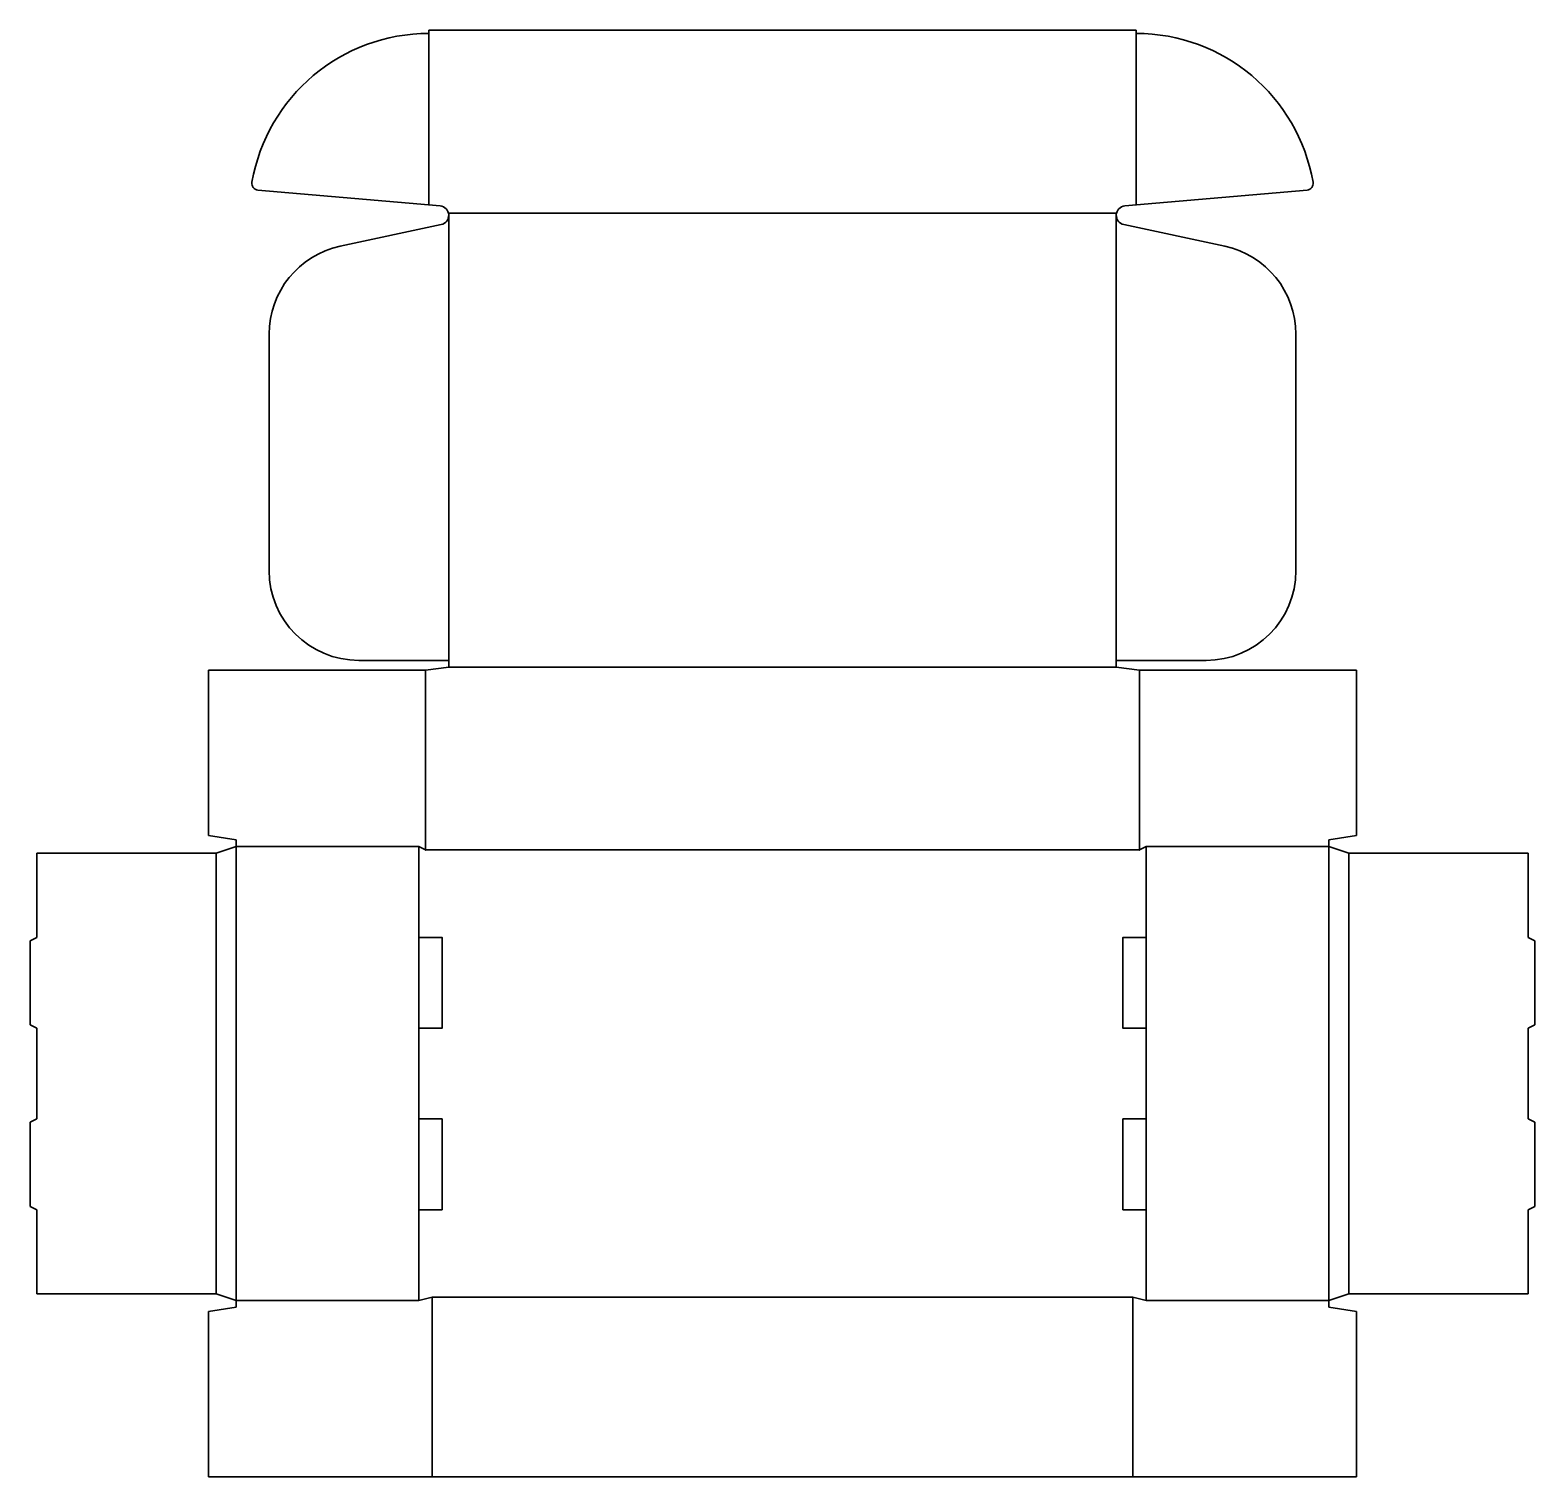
# Model space of a CAD drawing. Header units: centimetres. Extents: x -176 to 506, y -80 to 576.
import ezdxf

# ---------------------------------------------------------------- set-up
doc = ezdxf.new("R2010")
doc.units = ezdxf.units.CM
doc.linetypes.add('Solid', pattern=[0])
doc.layers.add('cuttingLine', color=1, linetype='Solid', lineweight=35)
doc.layers.add('foldingLine', color=1, linetype='Solid', lineweight=35)

msp = doc.modelspace()

# ---------------------------------------------------------------- linework, layer by layer
at = {"layer": 'cuttingLine', "color": 5, "linetype": 'Solid', "lineweight": 35}
for p, q in [((4.5, 576.5), (325.5, 576.5)), ((4.5, 576.5), (4.5, 575)), ((325.5, 576.5), (325.5, 575)), ((-73.10574, 503.929), (9.59858, 496.70962)), ((403.10574, 503.929), (320.40142, 496.70962)), ((-35.80629, 478.41109), (10.1242, 488.27502)), ((365.80629, 478.41109), (319.8758, 488.27502)), ((-68, 438.5695), (-68, 331.25)), ((398, 438.5695), (398, 331.25)), ((13.5, 290.5), (-27.25, 290.5)), ((13.5, 287.5), (3, 286)), ((13.5, 287.5), (13.5, 290.5)), ((316.5, 290.5), (357.25, 290.5)), ((316.5, 287.5), (316.5, 290.5)), ((316.5, 287.5), (327, 286)), ((-95.5, 210.97981), (-95.5, 286)), ((-95.5, 286), (3, 286)), ((425.5, 286), (327, 286)), ((425.5, 210.97981), (425.5, 286)), ((-83, 209), (-95.5, 210.97981)), ((-83, 206), (-92, 203)), ((-83, 206), (-83, 209)), ((0, 206), (-83, 206)), ((0, 206), (3, 204.5)), ((327, 204.5), (330, 206)), ((330, 206), (413, 206)), ((413, 209), (425.5, 210.97981)), ((413, 206), (413, 209)), ((413, 206), (422, 203)), ((-173.5, 164.8), (-173.5, 203)), ((-92, 203), (-173.5, 203)), ((422, 203), (503.5, 203)), ((503.5, 164.8), (503.5, 203)), ((-176.5, 163.3), (-173.5, 164.8)), ((506.5, 163.3), (503.5, 164.8)), ((-176.5, 125.1), (-176.5, 163.3)), ((506.5, 125.1), (506.5, 163.3)), ((-173.5, 123.6), (-176.5, 125.1)), ((-173.5, 82.4), (-173.5, 123.6)), ((503.5, 123.6), (506.5, 125.1)), ((503.5, 82.4), (503.5, 123.6)), ((-176.5, 80.9), (-173.5, 82.4)), ((506.5, 80.9), (503.5, 82.4)), ((-176.5, 42.7), (-176.5, 80.9)), ((506.5, 42.7), (506.5, 80.9)), ((-173.5, 41.2), (-176.5, 42.7)), ((-173.5, 3), (-173.5, 41.2)), ((503.5, 41.2), (506.5, 42.7)), ((503.5, 3), (503.5, 41.2)), ((-92, 3), (-173.5, 3)), ((-83, 0), (-92, 3)), ((0, 0), (-83, 0)), ((-83, 0), (-83, -3)), ((0, 0), (6, 1.5)), ((330, 0), (324, 1.5)), ((330, 0), (413, 0)), ((413, 0), (422, 3)), ((413, 0), (413, -3)), ((422, 3), (503.5, 3)), ((-83, -3), (-95.5, -4.97981)), ((-95.5, -4.97981), (-95.5, -80)), ((413, -3), (425.5, -4.97981)), ((425.5, -4.97981), (425.5, -80)), ((-95.5, -80), (6, -80)), ((6, -80), (324, -80)), ((425.5, -80), (324, -80))]:
    msp.add_line(p, q, dxfattribs=at)
for points in [[(0, 123.6), (0, 164.8), (10.5, 164.8), (10.5, 123.6), (0, 123.6)], [(330, 123.6), (330, 164.8), (319.5, 164.8), (319.5, 123.6), (330, 123.6)], [(0, 41.2), (0, 82.4), (10.5, 82.4), (10.5, 41.2), (0, 41.2)], [(330, 41.2), (330, 82.4), (319.5, 82.4), (319.5, 41.2), (330, 41.2)]]:
    msp.add_lwpolyline(points, close=True, dxfattribs=at)
for centre, radius, start, end in [((4.5, 493.5), 81.5, 90, 170.15838), ((325.5, 493.5), 81.5, 9.84162, 90), ((-72.84479, 506.91763), 3, 170.15833, 265.00992), ((402.84479, 506.91763), 3, -85.00992, 9.84167), ((9.22699, 492.45279), 4.27303, -77.87937, 85.01122), ((320.77301, 492.45279), 4.27303, 94.98885, 257.87944), ((-27.25, 438.5695), 40.75, 102.12061, 180), ((357.25, 438.5695), 40.75, 0, 77.87939), ((-27.25, 331.25), 40.75, 180, 270), ((357.25, 331.25), 40.75, -90, 0)]:
    msp.add_arc(centre, radius, start, end, dxfattribs=at)
for p in [(3, 204.5), (327, 204.5)]:
    msp.add_point(p, dxfattribs=at)
at = {"layer": 'foldingLine', "color": 1, "linetype": 'Solid', "lineweight": 35}
for p, q in [((4.5, 575), (4.5, 497.15469)), ((325.5, 575), (325.5, 497.15469)), ((13.5, 290.5), (13.5, 493.5)), ((13.5, 493.5), (316.5, 493.5)), ((316.5, 493.5), (316.5, 290.5)), ((13.5, 287.5), (316.5, 287.5)), ((3, 204.5), (3, 286)), ((327, 204.5), (327, 286)), ((-83, 0), (-83, 206)), ((0, 164.8), (0, 206)), ((330, 164.8), (330, 206)), ((413, 0), (413, 206)), ((-92, 3), (-92, 203)), ((3, 204.5), (327, 204.5)), ((422, 3), (422, 203)), ((0, 82.4), (0, 123.6)), ((330, 82.4), (330, 123.6)), ((0, 0), (0, 41.2)), ((0, 0), (0, 41.2)), ((330, 0), (330, 41.2)), ((330, 0), (330, 41.2)), ((6, 1.5), (324, 1.5)), ((6, 1.5), (6, -80)), ((324, 1.5), (324, -80))]:
    msp.add_line(p, q, dxfattribs=at)

doc.saveas('drawing.dxf')
